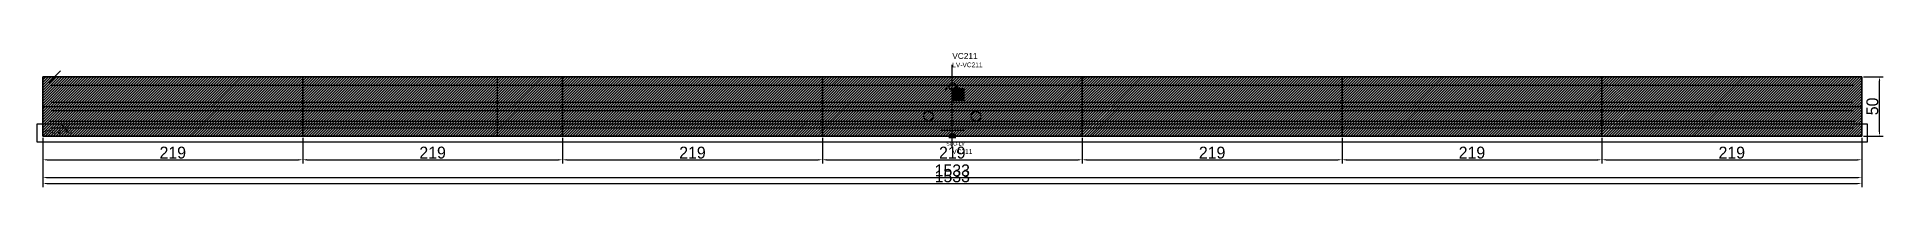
# Model space of a CAD drawing. Header units: metres. Extents: x 12791 to 14347, y 13116 to 13229.
import ezdxf

# ---------------------------------------------------------------- set-up
doc = ezdxf.new("R2010")
doc.units = ezdxf.units.M
for name, color, linetype in [('BARRA DE ANCORAGEM', 251, 'CONTINUOUS'), ('barrote', 251, 'CONTINUOUS'), ('CONCRETO', 251, 'CONTINUOUS'), ('COTA', 241, 'CONTINUOUS'), ('cotas', 241, 'CONTINUOUS'), ('Demarcação 1', 251, 'CONTINUOUS'), ('Demarcação 2', 254, 'CONTINUOUS'), ('Hachura', 251, 'CONTINUOUS'), ('HACHURA MADEIRAS', 1, 'CONTINUOUS'), ('Laje_Perimetro', 7, 'CONTINUOUS'), ('material do compensado', 7, 'CONTINUOUS'), ('NOMENCLATURA', 7, 'CONTINUOUS'), ('Painéis', 200, 'CONTINUOUS'), ('PONTALETE', 7, 'CONTINUOUS'), ('presilha', 1, 'CONTINUOUS'), ('Reaproveitamento', 251, 'CONTINUOUS'), ('SARR_3.5x7', 81, 'CONTINUOUS'), ('SCO-___-LAJ', 2, 'CONTINUOUS'), ('TENSOR', 3, 'CONTINUOUS'), ('texto', 7, 'CONTINUOUS'), ('Texto Qtd Sarr', 242, 'CONTINUOUS')]:
    doc.layers.add(name, color=color, linetype=linetype)
doc.styles.add('STR_STANDARD', font='arial.ttf')
doc.dimstyles.new('EZ DXF', dxfattribs={"dimtxt": 10, "dimasz": 3.5, "dimexe": 3, "dimexo": 1.5, "dimgap": 1, "dimtad": 1, "dimdec": 1, "dimdsep": 46, "dimcen": 2.5, "dimazin": 3, "dimtfac": 1, "dimtmove": 0, "dimatfit": 3})

msp = doc.modelspace()

# ---------------------------------------------------------------- hatches: boundary and pattern name
at = {"layer": 'Hachura'}
h = msp.add_hatch(color=3, dxfattribs=at)
h.dxf.hatch_style = 1
h.paths.add_polyline_path([(12795.5914, 13158.9905), (13014.5914, 13158.9905), (13014.5914, 13208.9905), (12795.5914, 13208.9905)])
h = msp.add_hatch(dxfattribs=at)
h.set_pattern_fill('ANSI31', scale=0.5)
h.paths.add_polyline_path([(12795.5914, 13158.9905), (13014.5914, 13158.9905), (13014.5914, 13208.9905), (12795.5914, 13208.9905)])
h = msp.add_hatch(color=3, dxfattribs=at)
h.dxf.hatch_style = 1
h.paths.add_polyline_path([(12795.5914, 13158.9905), (13014.5914, 13158.9905), (13014.5914, 13208.9905), (12795.5914, 13208.9905)])
h = msp.add_hatch(dxfattribs=at)
h.set_pattern_fill('ANSI31', scale=0.5)
h.paths.add_polyline_path([(12795.5914, 13158.9905), (13014.5914, 13158.9905), (13014.5914, 13208.9905), (12795.5914, 13208.9905)])
h = msp.add_hatch(color=3, dxfattribs=at)
h.dxf.hatch_style = 1
h.paths.add_polyline_path([(13014.5914, 13158.9905), (13233.5914, 13158.9905), (13233.5914, 13208.9905), (13014.5914, 13208.9905)])
h = msp.add_hatch(dxfattribs=at)
h.set_pattern_fill('ANSI31', scale=0.5)
h.paths.add_polyline_path([(13014.5914, 13158.9905), (13233.5914, 13158.9905), (13233.5914, 13208.9905), (13014.5914, 13208.9905)])
h = msp.add_hatch(color=3, dxfattribs=at)
h.dxf.hatch_style = 1
h.paths.add_polyline_path([(13014.5914, 13158.9905), (13233.5914, 13158.9905), (13233.5914, 13208.9905), (13014.5914, 13208.9905)])
h = msp.add_hatch(dxfattribs=at)
h.set_pattern_fill('ANSI31', scale=0.5)
h.paths.add_polyline_path([(13014.5914, 13158.9905), (13233.5914, 13158.9905), (13233.5914, 13208.9905), (13014.5914, 13208.9905)])
h = msp.add_hatch(color=3, dxfattribs=at)
h.dxf.hatch_style = 1
h.paths.add_polyline_path([(13233.5914, 13158.9905), (13452.5914, 13158.9905), (13452.5914, 13208.9905), (13233.5914, 13208.9905)])
h = msp.add_hatch(dxfattribs=at)
h.set_pattern_fill('ANSI31', scale=0.5)
h.paths.add_polyline_path([(13233.5914, 13158.9905), (13452.5914, 13158.9905), (13452.5914, 13208.9905), (13233.5914, 13208.9905)])
h = msp.add_hatch(color=3, dxfattribs=at)
h.dxf.hatch_style = 1
h.paths.add_polyline_path([(13233.5914, 13158.9905), (13452.5914, 13158.9905), (13452.5914, 13208.9905), (13233.5914, 13208.9905)])
h = msp.add_hatch(dxfattribs=at)
h.set_pattern_fill('ANSI31', scale=0.5)
h.paths.add_polyline_path([(13233.5914, 13158.9905), (13452.5914, 13158.9905), (13452.5914, 13208.9905), (13233.5914, 13208.9905)])
h = msp.add_hatch(color=3, dxfattribs=at)
h.dxf.hatch_style = 1
h.paths.add_polyline_path([(13452.5914, 13158.9905), (13671.5914, 13158.9905), (13671.5914, 13208.9905), (13452.5914, 13208.9905)])
h = msp.add_hatch(dxfattribs=at)
h.set_pattern_fill('ANSI31', scale=0.5)
h.paths.add_polyline_path([(13452.5914, 13158.9905), (13671.5914, 13158.9905), (13671.5914, 13208.9905), (13452.5914, 13208.9905)])
h = msp.add_hatch(color=3, dxfattribs=at)
h.dxf.hatch_style = 1
h.paths.add_polyline_path([(13452.5914, 13158.9905), (13671.5914, 13158.9905), (13671.5914, 13208.9905), (13452.5914, 13208.9905)])
h = msp.add_hatch(dxfattribs=at)
h.set_pattern_fill('ANSI31', scale=0.5)
h.paths.add_polyline_path([(13452.5914, 13158.9905), (13671.5914, 13158.9905), (13671.5914, 13208.9905), (13452.5914, 13208.9905)])
h = msp.add_hatch(color=3, dxfattribs=at)
h.dxf.hatch_style = 1
h.paths.add_polyline_path([(13671.5914, 13158.9905), (13890.5914, 13158.9905), (13890.5914, 13208.9905), (13671.5914, 13208.9905)])
h = msp.add_hatch(dxfattribs=at)
h.set_pattern_fill('ANSI31', scale=0.5)
h.paths.add_polyline_path([(13671.5914, 13158.9905), (13890.5914, 13158.9905), (13890.5914, 13208.9905), (13671.5914, 13208.9905)])
h = msp.add_hatch(color=3, dxfattribs=at)
h.dxf.hatch_style = 1
h.paths.add_polyline_path([(13671.5914, 13158.9905), (13890.5914, 13158.9905), (13890.5914, 13208.9905), (13671.5914, 13208.9905)])
h = msp.add_hatch(dxfattribs=at)
h.set_pattern_fill('ANSI31', scale=0.5)
h.paths.add_polyline_path([(13671.5914, 13158.9905), (13890.5914, 13158.9905), (13890.5914, 13208.9905), (13671.5914, 13208.9905)])
h = msp.add_hatch(color=3, dxfattribs=at)
h.dxf.hatch_style = 1
h.paths.add_polyline_path([(13890.5914, 13158.9905), (14109.5914, 13158.9905), (14109.5914, 13208.9905), (13890.5914, 13208.9905)])
h = msp.add_hatch(dxfattribs=at)
h.set_pattern_fill('ANSI31', scale=0.5)
h.paths.add_polyline_path([(13890.5914, 13158.9905), (14109.5914, 13158.9905), (14109.5914, 13208.9905), (13890.5914, 13208.9905)])
h = msp.add_hatch(color=3, dxfattribs=at)
h.dxf.hatch_style = 1
h.paths.add_polyline_path([(13890.5914, 13158.9905), (14109.5914, 13158.9905), (14109.5914, 13208.9905), (13890.5914, 13208.9905)])
h = msp.add_hatch(dxfattribs=at)
h.set_pattern_fill('ANSI31', scale=0.5)
h.paths.add_polyline_path([(13890.5914, 13158.9905), (14109.5914, 13158.9905), (14109.5914, 13208.9905), (13890.5914, 13208.9905)])
h = msp.add_hatch(color=3, dxfattribs=at)
h.dxf.hatch_style = 1
h.paths.add_polyline_path([(14109.5914, 13158.9905), (14328.5914, 13158.9905), (14328.5914, 13208.9905), (14109.5914, 13208.9905)])
h = msp.add_hatch(dxfattribs=at)
h.set_pattern_fill('ANSI31', scale=0.5)
h.paths.add_polyline_path([(14109.5914, 13158.9905), (14328.5914, 13158.9905), (14328.5914, 13208.9905), (14109.5914, 13208.9905)])
h = msp.add_hatch(color=3, dxfattribs=at)
h.dxf.hatch_style = 1
h.paths.add_polyline_path([(14109.5914, 13158.9905), (14328.5914, 13158.9905), (14328.5914, 13208.9905), (14109.5914, 13208.9905)])
h = msp.add_hatch(dxfattribs=at)
h.set_pattern_fill('ANSI31', scale=0.5)
h.paths.add_polyline_path([(14109.5914, 13158.9905), (14328.5914, 13158.9905), (14328.5914, 13208.9905), (14109.5914, 13208.9905)])
at = {"layer": 'HACHURA MADEIRAS'}
h = msp.add_hatch(dxfattribs=at)
h.set_pattern_fill('ANSI31', scale=2)
h.paths.add_polyline_path([(12797.5914, 13160.9905), (12807.5914, 13160.9905), (12807.5914, 13170.9905), (12797.5914, 13170.9905)])
h = msp.add_hatch(dxfattribs=at)
h.set_pattern_fill('ANSI31', scale=2)
h.paths.add_polyline_path([(12797.5914, 13160.9905), (12807.5914, 13160.9905), (12807.5914, 13170.9905), (12797.5914, 13170.9905)])
at = {"layer": 'material do compensado'}
h = msp.add_hatch(dxfattribs=at)
h.set_pattern_fill('ANSI37', scale=2)
h.paths.add_polyline_path([(12808.5914, 13160.9905), (12817.5914, 13160.9905), (12817.5914, 13168.9905), (12808.5914, 13168.9905)])
h = msp.add_hatch(dxfattribs=at)
h.set_pattern_fill('ANSI37', scale=2)
h.paths.add_polyline_path([(12808.5914, 13160.9905), (12817.5914, 13160.9905), (12817.5914, 13168.9905), (12808.5914, 13168.9905)])
at = {"layer": 'Reaproveitamento'}
h = msp.add_hatch(dxfattribs=at)
h.set_pattern_fill('SOLID')
h.paths.add_polyline_path([(13562.0914, 13188.9905), (13572.0914, 13188.9905), (13572.0914, 13198.9905), (13562.0914, 13198.9905)])
h = msp.add_hatch(dxfattribs=at)
h.set_pattern_fill('SOLID')
h.paths.add_polyline_path([(13562.0914, 13188.9905), (13572.0914, 13188.9905), (13572.0914, 13198.9905), (13562.0914, 13198.9905)])

# ---------------------------------------------------------------- linework, layer by layer
at = {"layer": 'BARRA DE ANCORAGEM'}
msp.add_line((12800.5914, 13203.9905), (12810.5914, 13213.9905), dxfattribs=at)
msp.add_line((12800.5914, 13203.9905), (12810.5914, 13213.9905), dxfattribs=at)
at = {"layer": 'barrote'}
msp.add_line((12800.5914, 13171.4905), (14323.5914, 13171.4905), dxfattribs=at)
msp.add_line((12800.5914, 13171.4905), (14323.5914, 13171.4905), dxfattribs=at)
at = {"layer": 'CONCRETO'}
msp.add_solid([(13559.0914, 13160.9905), (13565.0914, 13160.9905), (13559.0914, 13156.9905), (13565.0914, 13156.9905)], dxfattribs=at)
msp.add_solid([(13559.0914, 13160.9905), (13565.0914, 13160.9905), (13559.0914, 13156.9905), (13565.0914, 13156.9905)], dxfattribs=at)
at = {"layer": 'Demarcação 1'}
msp.add_line((12795.5914, 13183.9905), (14328.5914, 13183.9905), dxfattribs=at)
msp.add_line((12795.5914, 13183.9905), (14328.5914, 13183.9905), dxfattribs=at)
at = {"layer": 'Demarcação 2'}
msp.add_line((13178.8414, 13158.9905), (13178.8414, 13208.9905), dxfattribs=at)
msp.add_line((13178.8414, 13158.9905), (13178.8414, 13208.9905), dxfattribs=at)
at = {"layer": 'Laje_Perimetro'}
msp.add_lwpolyline([(12790.5914, 13153.9905), (14333.5914, 13153.9905), (14333.5914, 13168.9905), (12790.5914, 13168.9905)], close=True, dxfattribs=at)
msp.add_lwpolyline([(12790.5914, 13153.9905), (14333.5914, 13153.9905), (14333.5914, 13168.9905), (12790.5914, 13168.9905)], close=True, dxfattribs=at)
at = {"layer": 'Painéis'}
for points in [[(12795.5914, 13158.9905), (12795.5914, 13208.9905)], [(12795.5914, 13158.9905), (13014.5914, 13158.9905), (13014.5914, 13208.9905), (12795.5914, 13208.9905)], [(12795.5914, 13208.9905), (14328.5914, 13208.9905)], [(12795.5914, 13158.9905), (12795.5914, 13208.9905)], [(12795.5914, 13158.9905), (13014.5914, 13158.9905), (13014.5914, 13208.9905), (12795.5914, 13208.9905)], [(12795.5914, 13208.9905), (14328.5914, 13208.9905)], [(13014.5914, 13158.9905), (13014.5914, 13208.9905)], [(13014.5914, 13158.9905), (13233.5914, 13158.9905), (13233.5914, 13208.9905), (13014.5914, 13208.9905)], [(13014.5914, 13158.9905), (13014.5914, 13208.9905)], [(13014.5914, 13158.9905), (13233.5914, 13158.9905), (13233.5914, 13208.9905), (13014.5914, 13208.9905)], [(13233.5914, 13158.9905), (13233.5914, 13208.9905)], [(13233.5914, 13158.9905), (13452.5914, 13158.9905), (13452.5914, 13208.9905), (13233.5914, 13208.9905)], [(13233.5914, 13158.9905), (13233.5914, 13208.9905)], [(13233.5914, 13158.9905), (13452.5914, 13158.9905), (13452.5914, 13208.9905), (13233.5914, 13208.9905)], [(13452.5914, 13158.9905), (13452.5914, 13208.9905)], [(13452.5914, 13158.9905), (13671.5914, 13158.9905), (13671.5914, 13208.9905), (13452.5914, 13208.9905)], [(13452.5914, 13158.9905), (13452.5914, 13208.9905)], [(13452.5914, 13158.9905), (13671.5914, 13158.9905), (13671.5914, 13208.9905), (13452.5914, 13208.9905)], [(13671.5914, 13158.9905), (13671.5914, 13208.9905)], [(13671.5914, 13158.9905), (13890.5914, 13158.9905), (13890.5914, 13208.9905), (13671.5914, 13208.9905)], [(13671.5914, 13158.9905), (13671.5914, 13208.9905)], [(13671.5914, 13158.9905), (13890.5914, 13158.9905), (13890.5914, 13208.9905), (13671.5914, 13208.9905)], [(13890.5914, 13158.9905), (13890.5914, 13208.9905)], [(13890.5914, 13158.9905), (14109.5914, 13158.9905), (14109.5914, 13208.9905), (13890.5914, 13208.9905)], [(13890.5914, 13158.9905), (13890.5914, 13208.9905)], [(13890.5914, 13158.9905), (14109.5914, 13158.9905), (14109.5914, 13208.9905), (13890.5914, 13208.9905)], [(14109.5914, 13158.9905), (14109.5914, 13208.9905)], [(14109.5914, 13158.9905), (14328.5914, 13158.9905), (14328.5914, 13208.9905), (14109.5914, 13208.9905)], [(14109.5914, 13158.9905), (14109.5914, 13208.9905)], [(14109.5914, 13158.9905), (14328.5914, 13158.9905), (14328.5914, 13208.9905), (14109.5914, 13208.9905)], [(14328.5914, 13158.9905), (14328.5914, 13208.9905)], [(14328.5914, 13158.9905), (14328.5914, 13208.9905)], [(12795.5914, 13158.9905), (14328.5914, 13158.9905)], [(12795.5914, 13158.9905), (14328.5914, 13158.9905)]]:
    msp.add_lwpolyline(points, close=True, dxfattribs=at)
msp.add_arc((13562.0914, 13196.4905), 6, 0, 180, dxfattribs=at)
msp.add_arc((13562.0914, 13196.4905), 6, 0, 180, dxfattribs=at)
at = {"layer": 'PONTALETE'}
msp.add_line((13562.0914, 13148.9905), (13562.0914, 13218.9905), dxfattribs=at)
msp.add_line((13562.0914, 13148.9905), (13562.0914, 13218.9905), dxfattribs=at)
at = {"layer": 'presilha'}
for centre, radius in [((13562.0914, 13200.9905), 3), ((13562.0914, 13200.9905), 3), ((13542.0914, 13175.6572), 4), ((13542.0914, 13175.6572), 4), ((13582.0914, 13175.6572), 4), ((13582.0914, 13175.6572), 4)]:
    msp.add_circle(centre, radius, dxfattribs=at)
at = {"layer": 'SARR_3.5x7'}
for p, q in [((12802.5914, 13201.9905), (13014.5914, 13201.9905)), ((12802.5914, 13201.9905), (13014.5914, 13201.9905)), ((13014.5914, 13201.9905), (13233.5914, 13201.9905)), ((13014.5914, 13201.9905), (13233.5914, 13201.9905)), ((13233.5914, 13201.9905), (13452.5914, 13201.9905)), ((13233.5914, 13201.9905), (13452.5914, 13201.9905)), ((13452.5914, 13201.9905), (13671.5914, 13201.9905)), ((13452.5914, 13201.9905), (13671.5914, 13201.9905)), ((13671.5914, 13201.9905), (13890.5914, 13201.9905)), ((13671.5914, 13201.9905), (13890.5914, 13201.9905)), ((13890.5914, 13201.9905), (14109.5914, 13201.9905)), ((13890.5914, 13201.9905), (14109.5914, 13201.9905)), ((14109.5914, 13201.9905), (14321.5914, 13201.9905)), ((14109.5914, 13201.9905), (14321.5914, 13201.9905)), ((12802.5914, 13187.4905), (13014.5914, 13187.4905)), ((12802.5914, 13187.4905), (13014.5914, 13187.4905)), ((12802.5914, 13180.4905), (13014.5914, 13180.4905)), ((12802.5914, 13180.4905), (13014.5914, 13180.4905)), ((13014.5914, 13187.4905), (13233.5914, 13187.4905)), ((13014.5914, 13187.4905), (13233.5914, 13187.4905)), ((13014.5914, 13180.4905), (13233.5914, 13180.4905)), ((13014.5914, 13180.4905), (13233.5914, 13180.4905)), ((13233.5914, 13187.4905), (13452.5914, 13187.4905)), ((13233.5914, 13187.4905), (13452.5914, 13187.4905)), ((13233.5914, 13180.4905), (13452.5914, 13180.4905)), ((13233.5914, 13180.4905), (13452.5914, 13180.4905)), ((13452.5914, 13187.4905), (13671.5914, 13187.4905)), ((13452.5914, 13187.4905), (13671.5914, 13187.4905)), ((13452.5914, 13180.4905), (13671.5914, 13180.4905)), ((13452.5914, 13180.4905), (13671.5914, 13180.4905)), ((13671.5914, 13187.4905), (13890.5914, 13187.4905)), ((13671.5914, 13187.4905), (13890.5914, 13187.4905)), ((13671.5914, 13180.4905), (13890.5914, 13180.4905)), ((13671.5914, 13180.4905), (13890.5914, 13180.4905)), ((13890.5914, 13187.4905), (14109.5914, 13187.4905)), ((13890.5914, 13187.4905), (14109.5914, 13187.4905)), ((13890.5914, 13180.4905), (14109.5914, 13180.4905)), ((13890.5914, 13180.4905), (14109.5914, 13180.4905)), ((14109.5914, 13187.4905), (14321.5914, 13187.4905)), ((14109.5914, 13187.4905), (14321.5914, 13187.4905)), ((14109.5914, 13180.4905), (14321.5914, 13180.4905)), ((14109.5914, 13180.4905), (14321.5914, 13180.4905)), ((12802.5914, 13165.9905), (13014.5914, 13165.9905)), ((12802.5914, 13165.9905), (13014.5914, 13165.9905)), ((13014.5914, 13165.9905), (13233.5914, 13165.9905)), ((13014.5914, 13165.9905), (13233.5914, 13165.9905)), ((13233.5914, 13165.9905), (13452.5914, 13165.9905)), ((13233.5914, 13165.9905), (13452.5914, 13165.9905)), ((13452.5914, 13165.9905), (13671.5914, 13165.9905)), ((13452.5914, 13165.9905), (13671.5914, 13165.9905)), ((13671.5914, 13165.9905), (13890.5914, 13165.9905)), ((13671.5914, 13165.9905), (13890.5914, 13165.9905)), ((13890.5914, 13165.9905), (14109.5914, 13165.9905)), ((13890.5914, 13165.9905), (14109.5914, 13165.9905)), ((14109.5914, 13165.9905), (14321.5914, 13165.9905)), ((14109.5914, 13165.9905), (14321.5914, 13165.9905))]:
    msp.add_line(p, q, dxfattribs=at)
at = {"layer": 'TENSOR'}
msp.add_line((13552.0914, 13163.9905), (13572.0914, 13163.9905), dxfattribs=at)
msp.add_line((13552.0914, 13163.9905), (13572.0914, 13163.9905), dxfattribs=at)

# ---------------------------------------------------------------- texts
at = {"layer": 'NOMENCLATURA', "style": 'STR_STANDARD'}
msp.add_text('VC211', height=5, dxfattribs=at).set_placement((13562.0914, 13223.9905))
msp.add_text('VC211', height=5, dxfattribs=at).set_placement((13562.0914, 13223.9905))
at = {"layer": 'NOMENCLATURA', "insert": (13562.0914, 13220.9905), "char_height": 4, "attachment_point": 1}
msp.add_mtext('LV-VC211', dxfattribs=at)
msp.add_mtext('LV-VC211', dxfattribs=at)
at = {"layer": 'SCO-___-LAJ'}
msp.add_text('SCO-LV', height=3, dxfattribs=at).set_placement((13557.0914, 13150.9905))
msp.add_text('SCO-LV', height=3, dxfattribs=at).set_placement((13557.0914, 13150.9905))
at = {"layer": 'texto'}
msp.add_text('VC211', height=4, dxfattribs=at).set_placement((13562.0914, 13143.9905))
msp.add_text('VC211', height=4, dxfattribs=at).set_placement((13562.0914, 13143.9905))
at = {"layer": 'Texto Qtd Sarr'}
msp.add_text('QTD: AUTO', height=3, dxfattribs=at).set_placement((12797.5914, 13160.9905))
msp.add_text('QTD: AUTO', height=3, dxfattribs=at).set_placement((12797.5914, 13160.9905))

# ---------------------------------------------------------------- dimensions: what is measured, and where the dimension line sits
at = {"layer": 'COTA', "color": 1}
msp.add_linear_dim(base=(14343.5914, 13158.9905), p1=(14328.5914, 13158.9905), p2=(14328.5914, 13208.9905), angle=90, dimstyle='EZ DXF', dxfattribs=at).render()
msp.add_linear_dim(base=(14343.5914, 13158.9905), p1=(14328.5914, 13158.9905), p2=(14328.5914, 13208.9905), angle=90, dimstyle='EZ DXF', dxfattribs=at).render()
for base, p1, p2 in [((12795.5914, 13138.9905), (12795.5914, 13158.9905), (13014.5914, 13158.9905)), ((12795.5914, 13118.9905), (12795.5914, 13158.9905), (14328.5914, 13158.9905)), ((12795.5914, 13138.9905), (12795.5914, 13158.9905), (13014.5914, 13158.9905)), ((12795.5914, 13118.9905), (12795.5914, 13158.9905), (14328.5914, 13158.9905)), ((13014.5914, 13138.9905), (13014.5914, 13158.9905), (13233.5914, 13158.9905)), ((13014.5914, 13138.9905), (13014.5914, 13158.9905), (13233.5914, 13158.9905)), ((13233.5914, 13138.9905), (13233.5914, 13158.9905), (13452.5914, 13158.9905)), ((13233.5914, 13138.9905), (13233.5914, 13158.9905), (13452.5914, 13158.9905)), ((13452.5914, 13138.9905), (13452.5914, 13158.9905), (13671.5914, 13158.9905)), ((13452.5914, 13138.9905), (13452.5914, 13158.9905), (13671.5914, 13158.9905)), ((13671.5914, 13138.9905), (13671.5914, 13158.9905), (13890.5914, 13158.9905)), ((13671.5914, 13138.9905), (13671.5914, 13158.9905), (13890.5914, 13158.9905)), ((13890.5914, 13138.9905), (13890.5914, 13158.9905), (14109.5914, 13158.9905)), ((13890.5914, 13138.9905), (13890.5914, 13158.9905), (14109.5914, 13158.9905)), ((14109.5914, 13138.9905), (14109.5914, 13158.9905), (14328.5914, 13158.9905)), ((14109.5914, 13138.9905), (14109.5914, 13158.9905), (14328.5914, 13158.9905))]:
    msp.add_linear_dim(base=base, p1=p1, p2=p2, dimstyle='EZ DXF', dxfattribs=at).render()
at = {"layer": 'cotas'}
msp.add_linear_dim(base=(12795.5914, 13123.9905), p1=(12795.5914, 13138.9905), p2=(14328.5914, 13138.9905), dimstyle='EZ DXF', dxfattribs=at).render()
msp.add_linear_dim(base=(12795.5914, 13123.9905), p1=(12795.5914, 13138.9905), p2=(14328.5914, 13138.9905), dimstyle='EZ DXF', dxfattribs=at).render()

doc.saveas('drawing.dxf')
